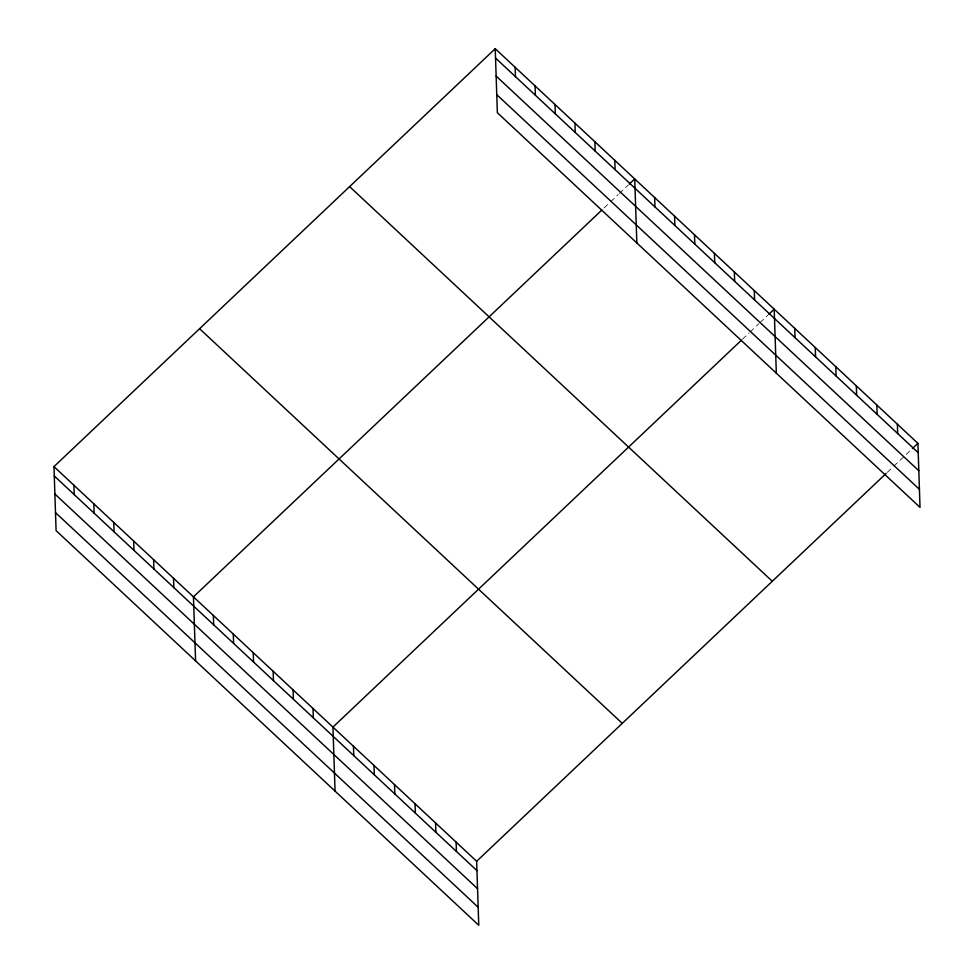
<?xml version="1.0" encoding="UTF-8"?>
<svg xmlns="http://www.w3.org/2000/svg" width="974" height="974" viewBox="0 0 974 974"><rect width="100%" height="100%" fill="white"/><g stroke="black" fill="none" stroke-linecap="round" stroke-linejoin="round"><path stroke-width="0.73" stroke-dasharray="4.87 3.65" d="M604.063 207.973L609.529 202.787M610.625 201.752L618.295 194.496M619.391 193.461L628.145 185.157M742.444 339.244L749.018 333.023M750.114 331.988L758.868 323.697M759.964 322.662L767.634 315.393M887.253 472.39L892.72 467.216M893.815 466.169L911.335 449.586"/><path stroke-width="1.46" d="M53.972 466.619L476.639 861.284L478.77 925.3L56.09 530.635L53.972 466.619L495.23 48.7L917.91 443.365L920.028 507.381L497.361 112.716L495.23 48.7M601.871 210.043L193.449 596.855L195.579 660.883M629.241 184.123L634.719 178.936L636.838 242.952M741.348 340.279L332.938 727.103L335.056 791.119M768.73 314.358L774.196 309.172L776.327 373.188M476.639 861.284L886.157 473.437M912.431 448.539L917.91 443.365M495.547 58.05L918.214 452.715M496.143 76.094L918.811 470.746M496.764 94.673L919.432 489.338M349.617 186.618L772.285 581.271M199.585 328.713L622.264 723.365M54.276 475.969L476.956 870.634M54.873 494.013L477.552 888.678M55.494 512.604L478.161 907.257M897.383 424.189L897.687 433.54M876.844 405.026L877.16 414.376M856.316 385.85L856.633 395.201M835.789 366.687L836.094 376.037M815.262 347.511L815.567 356.861M794.723 328.348L795.04 337.698M754.278 290.569L754.582 299.919M734.347 271.965L734.652 281.316M714.417 253.362L714.733 262.712M694.499 234.758L694.803 244.109M674.568 216.143L674.885 225.505M654.638 197.539L654.954 206.89M614.789 160.333L615.105 169.683M594.87 141.729L595.175 151.08M574.94 123.126L575.244 132.476M555.01 104.51L555.326 113.873M535.091 85.907L535.396 95.257M515.161 67.303L515.477 76.654M456.112 842.108L456.416 851.459M435.585 822.945L435.889 832.295M415.046 803.769L415.362 813.12M394.519 784.606L394.835 793.956M373.992 765.43L374.296 774.793M353.465 746.267L353.769 755.617M313.007 708.488L313.311 717.838M293.077 689.884L293.393 699.235M273.158 671.281L273.463 680.631M253.228 652.677L253.544 662.028M233.297 634.074L233.614 643.424M213.379 615.471L213.683 624.821M173.53 578.252L173.835 587.602M153.6 559.648L153.904 568.999M133.669 541.045L133.986 550.395M113.751 522.441L114.055 531.792M93.821 503.838L94.137 513.188M73.89 485.222L74.207 494.573"/></g></svg>
